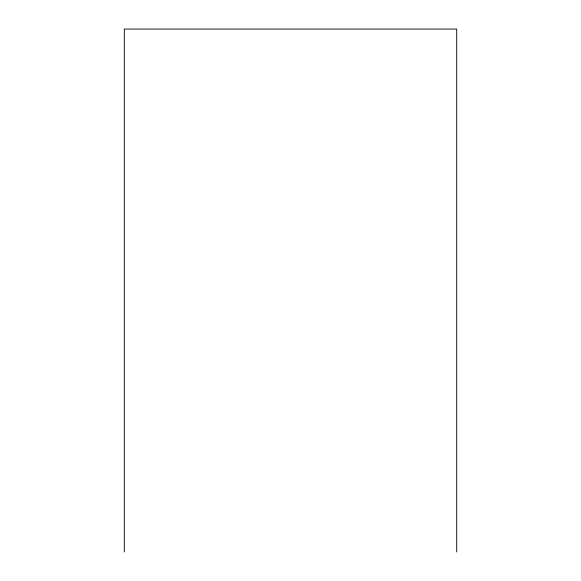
<?xml version="1.0" encoding="UTF-8"?>
<svg xmlns="http://www.w3.org/2000/svg" width="581" height="581" viewBox="0 0 581 581"><rect width="100%" height="100%" fill="white"/><g stroke="black" fill="none" stroke-linecap="round" stroke-linejoin="round"><path stroke-width="0.87" d="M456.702 551.95L456.702 29.05L124.298 29.05L124.298 551.95"/></g></svg>
